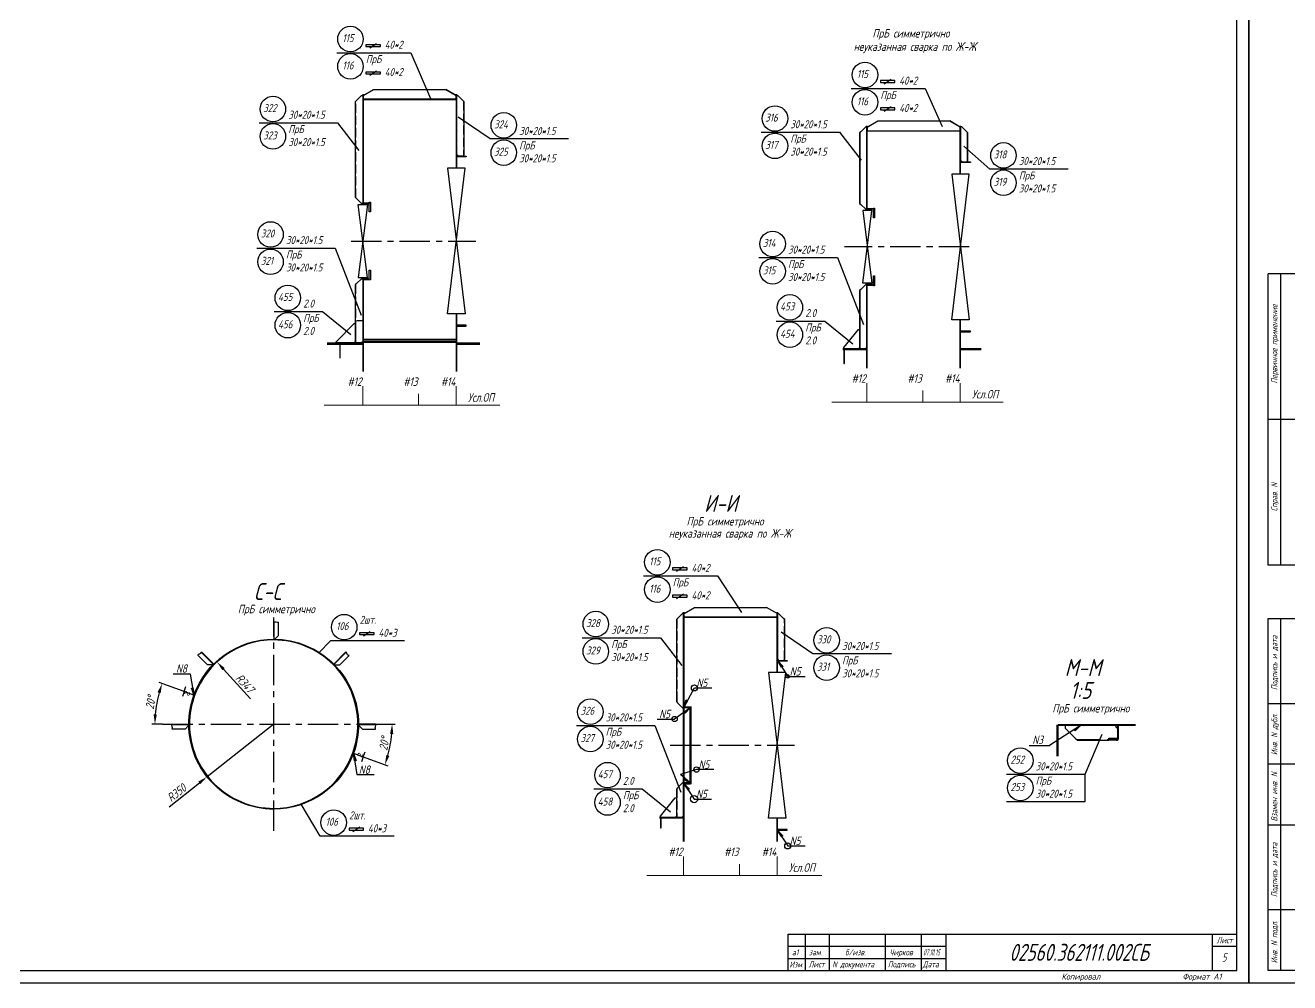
# Model space of a CAD drawing. Header units: millimetres. Extents: x 76485 to 135355, y 12764 to 18704.
# Drawn here: x 113490 to 118704, y 12764 to 16709 of the extents above; entities that cross this region are included whole.
import ezdxf
from ezdxf.enums import TextEntityAlignment as Align

# ---------------------------------------------------------------- set-up
doc = ezdxf.new("R2010")
doc.units = ezdxf.units.MM
doc.header["$PDSIZE"] = -1
for name, pattern in [('CENTER', [2, 1.25, -0.25, 0.25, -0.25]), ('Dashed', [10, 7.5, -2.5]), ('Dashed_dotted', [34, 24, -5, 0, -5]), ('Short_dashed', [5, 3.75, -1.25])]:
    doc.linetypes.add(name, pattern=pattern)
doc.layers.add('-1', color=7, linetype='Continuous')
doc.layers.add('Frame', color=6, linetype='Continuous')
doc.layers.add('20-DIMENTION', color=81, linetype='Continuous', lineweight=30)
doc.styles.add('PB_TEXT', font='romans.shx', dxfattribs={"width": 0.7, "oblique": 15})
doc.styles.get("Standard").update_dxf_attribs({"font": 'ГОСТ тип А наклонный.ttf'})
doc.styles.add('Standard3.5', font='simplex.shx', dxfattribs={"width": 0.7, "height": 3.5})
doc.styles.add('ГОСТ', font='ГОСТ тип А.ttf', dxfattribs={"oblique": 15})
doc.dimstyles.new('dim10', dxfattribs={"dimscale": 0.4, "dimtxt": 87.5, "dimasz": 100, "dimexe": 30, "dimexo": 0, "dimgap": 20, "dimtad": 1, "dimdec": 0, "dimdsep": 46, "dimtxsty": 'Standard', "dimcen": 5, "dimadec": 0, "dimazin": 0, "dimtfac": 1, "dimtdec": 0, "dimtmove": 0, "dimatfit": 3, "dimfxl": 1, "dimtolj": 1, "dimtzin": 0, "dimarcsym": 0})
doc.dimstyles.get("Standard").update_dxf_attribs({"dimtxt": 0.18, "dimasz": 0.18, "dimexe": 0.18, "dimexo": 0.0625, "dimgap": 0.09, "dimtad": 0, "dimtih": 1, "dimtoh": 1, "dimdec": 4, "dimzin": 0, "dimdsep": 46, "dimtxsty": 'Standard', "dimcen": 0.09, "dimadec": 0, "dimazin": 0, "dimtfac": 1, "dimtdec": 4, "dimtofl": 0, "dimtmove": 0, "dimatfit": 3, "dimfxl": 1, "dimtolj": 1, "dimtzin": 0, "dimarcsym": 0})

# ---------------------------------------------------------------- blocks, each defined once
blk = doc.blocks.new('stamp-small-01')
at = {"layer": 'Frame'}
for p, q in [((-185, 15), (0, 15)), ((-185, 0), (-185, 15)), ((-178, 15), (-178, 0)), ((-168, 15), (-168, 0)), ((-145, 15), (-145, 0)), ((-130, 0), (-130, 15)), ((-120, 15), (-120, 0)), ((-10, 0), (-10, 15)), ((-185, 5), (-120, 5))]:
    blk.add_line(p, q, dxfattribs=at)
at = {"layer": 'Frame', "color": 7}
for p, q in [((-185, 10), (-120, 10)), ((-10, 10), (0, 10))]:
    blk.add_line(p, q, dxfattribs=at)
at = {"layer": 'Frame', "color": 7, "style": 'PB_TEXT', "oblique": 15, "width": 0.7}
blk.add_text('Лист', height=2.5, dxfattribs=at).set_placement((-4.99, 11.25), align=Align.CENTER)
for s, p in [('Изм.', (-184.42, 1.25)), ('Лист', (-176.51, 1.32)), ('N документа', (-166.77, 1.32)), ('Подпись', (-143.84, 1.32)), ('Дата', (-129.46, 1.32))]:
    blk.add_text(s, height=2.5, dxfattribs=at).set_placement(p)
blk = doc.blocks.new('stamp-side-01')
at = {"layer": 'Frame'}
for p, q in [((-12, 0), (-12, 145)), ((-12, 145), (0, 145)), ((-12, 110), (0, 110)), ((0, 85), (-12, 85)), ((-12, 60), (0, 60)), ((0, 25), (-12, 25)), ((0, 0), (-12, 0))]:
    blk.add_line(p, q, dxfattribs=at)
at = {"layer": 'Frame', "color": 7}
blk.add_line((-7, 145), (-7, 0), dxfattribs=at)
at = {"layer": 'Frame', "color": 7, "style": 'PB_TEXT', "oblique": 15, "width": 0.7}
for s, p in [('Подпись и дата', (-8.25, 115.55)), ('Инв. N дубл.', (-8.25, 88.76)), ('Взамен инв. N', (-8.25, 61.42)), ('Подпись и дата', (-8.25, 30.25)), ('Инв. N подл.', (-8.25, 2.97))]:
    blk.add_text(s, height=2.5, rotation=90, dxfattribs=at).set_placement(p)
blk = doc.blocks.new('stamp-side-02')
at = {"layer": 'Frame'}
for p, q in [((0, 287), (-12, 287)), ((-12, 167), (-12, 287)), ((0, 227), (-12, 227)), ((0, 167), (-12, 167))]:
    blk.add_line(p, q, dxfattribs=at)
at = {"layer": 'Frame', "color": 7}
blk.add_line((-7, 287), (-7, 167), dxfattribs=at)
at = {"layer": 'Frame'}
blk.add_blockref('stamp-side-01', (0, 0), dxfattribs=at)
at = {"layer": 'Frame', "color": 7, "style": 'PB_TEXT', "oblique": 15, "width": 0.7}
for s, p in [('Первичное применение', (-8.25, 241.89)), ('Справ. N', (-8.25, 189.23))]:
    blk.add_text(s, height=2.5, rotation=90, dxfattribs=at).set_placement(p)
blk = doc.blocks.new('A$C65DE2539')
at = {"color": 7}
for points in [[(0, 0), (8410, 0), (8410, 5940), (0, 5940)], [(200, 50), (8360, 50), (8360, 5890), (200, 5890)]]:
    blk.add_lwpolyline(points, close=True, dxfattribs=at)
at = {"color": 7, "xscale": 10, "yscale": 10, "zscale": 10}
for name, p in [('stamp-side-02', (200, 50)), ('stamp-small-01', (8360, 50))]:
    blk.add_blockref(name, p, dxfattribs=at)
at = {"color": 7, "style": 'ГОСТ', "oblique": 15}
for s, p in [('Копировал', (7717.6, 12.5)), ('Формат А1', (8216.9, 12.5))]:
    blk.add_text(s, height=25, dxfattribs=at).set_placement(p, align=Align.CENTER)
blk = doc.blocks.new('s1')
at = {"layer": '20-DIMENTION', "color": 2}
for p, q in [((-1, 389), (-200, 388)), ((0, 0), (-2, 389)), ((-1, 389), (197, 390))]:
    blk.add_line(p, q, dxfattribs=at)
for points in [[(-200, 388, 0, 40, 0), (-65, 388, 40, 40, 0)], [(0, 0, 0, 40, 0), (0, 135, 40, 40, 0)], [(197, 390, 0, 40, 0), (62, 389, 40, 40, 0)]]:
    blk.add_lwpolyline(points, format="xyseb", dxfattribs=at)
at = {"layer": '20-DIMENTION', "color": 2, "style": 'Standard3.5', "width": 0.8}
blk.add_text('s', height=300, rotation=359.6928, dxfattribs=at).set_placement((-62, 157))
blk = doc.blocks.new('*D50')
at = {"color": 0, "lineweight": -2, "transparency": 16777216}
for p, q in [((114145.5, 13963.9), (114043, 14001.1)), ((114055.7, 13829.5), (114012.8, 13829.5))]:
    blk.add_line(p, q, dxfattribs=at)
blk.add_arc((114514.7, 13829.5), 489.9, 164.6826, 175.3204, dxfattribs=at)
at = {"color": 0, "transparency": 16777216}
for points in [[(114035.8, 13960.9), (114048.5, 13956.9), (114054.3, 13997)], [(114033.1, 13869.2), (114019.7, 13869.7), (114024.8, 13829.5)]]:
    blk.add_solid(points, dxfattribs=at)
at = {"layer": 'Defpoints', "color": 0, "transparency": 16777216}
for p in [(114038, 13942.5), (114145.5, 13963.9), (114185.8, 13949.2), (114055.7, 13829.5), (114973.6, 13829.5)]:
    blk.add_point(p, dxfattribs=at)
at = {"color": 0, "transparency": 16777216, "insert": (114007.1, 13919), "char_height": 35, "attachment_point": 5, "rotation": 80.0015}
blk.add_mtext('\\A1;20°', dxfattribs=at)
blk = doc.blocks.new('*D51')
at = {"color": 0, "lineweight": -2, "transparency": 16777216}
for p, q in [((114973.6, 13829.5), (115014.8, 13829.5)), ((114883.8, 13695.2), (114984.6, 13658.5))]:
    blk.add_line(p, q, dxfattribs=at)
blk.add_arc((114515, 13829.5), 487.8, 344.6896, 355.3003, dxfattribs=at)
at = {"color": 0, "transparency": 16777216}
for points in [[(114994.4, 13789.8), (115007.8, 13789.3), (115002.8, 13829.5)], [(114991.8, 13698.7), (114979.1, 13702.7), (114973.3, 13662.6)]]:
    blk.add_solid(points, dxfattribs=at)
at = {"layer": 'Defpoints', "color": 0, "transparency": 16777216}
for p in [(114055.7, 13829.5), (114973.6, 13829.5), (114989.6, 13717), (114843.6, 13709.8), (114883.8, 13695.2)]:
    blk.add_point(p, dxfattribs=at)
at = {"color": 0, "transparency": 16777216, "insert": (114970.2, 13749.2), "char_height": 35, "attachment_point": 5, "rotation": 79.995}
blk.add_mtext('\\A1;20°', dxfattribs=at)
blk = doc.blocks.new('_weld')
at = {"color": 0, "linetype": 'ByBlock'}
for p, q in [((-1.5, 0), (-1.5, 0)), ((-1.5, -0.05), (-1.45, 0)), ((-1.5, -0.09), (-1.41, 0)), ((-1.5, -0.14), (-1.36, 0)), ((-1.5, -0.18), (-1.32, 0)), ((-1.5, -0.22), (-1.28, 0)), ((-1.5, -0.27), (-1.23, 0)), ((-1.43, -0.29), (-1.14, 0)), ((-1.37, -0.27), (-1.1, 0)), ((-1.31, -0.26), (-1.05, 0)), ((-1.26, -0.25), (-1.01, 0)), ((-1.2, -0.24), (-0.96, 0)), ((-1.14, -0.23), (-0.92, 0)), ((-1.09, -0.22), (-0.87, 0)), ((-1.03, -0.21), (-0.83, 0)), ((-0.92, -0.18), (-0.74, 0)), ((-0.86, -0.17), (-0.69, 0)), ((-0.81, -0.16), (-0.65, 0)), ((-0.67, -0.13), (-0.81, 0)), ((-0.63, -0.13), (-0.76, 0)), ((-0.75, -0.15), (-0.6, 0)), ((-0.7, -0.14), (-0.56, 0)), ((-0.64, -0.13), (-0.51, 0)), ((-0.58, -0.12), (-0.47, 0)), ((-0.53, -0.11), (-0.42, 0)), ((-0.41, -0.08), (-0.49, 0)), ((-0.37, -0.07), (-0.45, 0)), ((-0.33, -0.07), (-0.4, 0)), ((-0.36, -0.07), (-0.29, 0)), ((-0.3, -0.06), (-0.24, 0)), ((-0.25, -0.05), (-0.2, 0)), ((-0.19, -0.04), (-0.15, 0)), ((-0.15, -0.03), (-0.18, 0)), ((-0.13, -0.03), (-0.11, 0)), ((-0.11, -0.02), (-0.13, 0)), ((-0.07, -0.01), (-0.09, 0)), ((-0.08, -0.02), (-0.06, 0)), ((-0.04, -0.01), (-0.04, 0)), ((-0.02, 0), (-0.02, 0)), ((-1.27, -0.25), (-1.5, -0.02)), ((-1.31, -0.26), (-1.5, -0.07)), ((-1.34, -0.27), (-1.5, -0.11)), ((-1.38, -0.28), (-1.5, -0.16)), ((-1.42, -0.28), (-1.5, -0.2)), ((-1.46, -0.29), (-1.5, -0.25)), ((-1.49, -0.3), (-1.5, -0.29)), ((-1.48, -0.3), (-1.19, 0)), ((-1.23, -0.25), (-1.48, 0)), ((-1.2, -0.24), (-1.43, 0)), ((-1.16, -0.23), (-1.39, 0)), ((-1.12, -0.22), (-1.34, 0)), ((-1.08, -0.22), (-1.3, 0)), ((-1.05, -0.21), (-1.25, 0)), ((-1.01, -0.2), (-1.21, 0)), ((-0.97, -0.19), (-1.16, 0)), ((-0.93, -0.19), (-1.12, 0)), ((-0.9, -0.18), (-1.07, 0)), ((-0.86, -0.17), (-1.03, 0)), ((-0.82, -0.16), (-0.99, 0)), ((-0.98, -0.2), (-0.78, 0)), ((-0.78, -0.16), (-0.94, 0)), ((-0.75, -0.15), (-0.9, 0)), ((-0.71, -0.14), (-0.85, 0)), ((-0.6, -0.12), (-0.72, 0)), ((-0.56, -0.11), (-0.67, 0)), ((-0.52, -0.1), (-0.63, 0)), ((-0.48, -0.1), (-0.58, 0)), ((-0.45, -0.09), (-0.54, 0)), ((-0.47, -0.09), (-0.38, 0)), ((-0.42, -0.08), (-0.33, 0)), ((-0.3, -0.06), (-0.36, 0)), ((-0.26, -0.05), (-0.31, 0)), ((-0.22, -0.04), (-0.27, 0)), ((-0.18, -0.04), (-0.22, 0))]:
    blk.add_line(p, q, dxfattribs=at)
at = {"color": 0, "linetype": 'ByBlock', "flags": 128}
blk.add_lwpolyline([(-1.5, 0), (0, 0), (-1.5, -0.3)], close=True, dxfattribs=at)
blk = doc.blocks.new('*D177')
at = {"color": 0, "lineweight": -2, "transparency": 16777216}
blk.add_line((114419.4, 13933.9), (114307.8, 14056.3), dxfattribs=at)
at = {"color": 0, "transparency": 16777216}
blk.add_solid([(114312.7, 14060.8), (114302.9, 14051.9), (114280.8, 14085.9)], dxfattribs=at)
at = {"layer": 'Defpoints', "color": 0, "transparency": 16777216}
for p in [(114280.8, 14085.9), (114514.7, 13829.5)]:
    blk.add_point(p, dxfattribs=at)
at = {"color": 0, "transparency": 16777216, "insert": (114396.1, 13997.7), "char_height": 35, "attachment_point": 5, "rotation": 312.3639}
blk.add_mtext('\\A1;R347', dxfattribs=at)
blk = doc.blocks.new('*D178')
at = {"color": 0, "lineweight": -2, "transparency": 16777216}
for p, q in [((114514.7, 13829.5), (114239.8, 13612.8)), ((114083.2, 13489.4), (114208.4, 13588.1))]:
    blk.add_line(p, q, dxfattribs=at)
blk.add_arc((114514.7, 13829.5), 350, 160.003, 220.2115, dxfattribs=at)
at = {"color": 0, "transparency": 16777216}
blk.add_solid([(114204.2, 13593.3), (114212.5, 13582.8), (114239.8, 13612.8)], dxfattribs=at)
at = {"layer": 'Defpoints', "color": 0, "transparency": 16777216}
for p in [(114514.7, 13829.5), (114239.8, 13612.8)]:
    blk.add_point(p, dxfattribs=at)
at = {"color": 0, "transparency": 16777216, "insert": (114114.3, 13546.4), "char_height": 35, "attachment_point": 5, "rotation": 38.2471}
blk.add_mtext('\\A1;R350', dxfattribs=at)

msp = doc.modelspace()

# ---------------------------------------------------------------- linework, layer by layer
at = {"layer": '-1', "color": 1, "lineweight": 0}
for p, q in [((116960.6, 15156.9), (116960.6, 15235)), ((117345.6, 15156.9), (117345.6, 15235)), ((114882.2, 15143.6), (114882.2, 15221.7)), ((115112.2, 15143.6), (115112.2, 15190.4)), ((115267.2, 15143.6), (115267.2, 15221.7)), ((117190.6, 15156.9), (117190.6, 15203.8)), ((114722.9, 15143.6), (115447, 15143.6)), ((116815.8, 15156.9), (117521.7, 15156.9)), ((116205, 13206.5), (116205, 13284.6)), ((116435, 13206.5), (116435, 13253.4)), ((116590, 13206.5), (116590, 13284.6)), ((116052.8, 13206.5), (116774.9, 13206.5))]:
    msp.add_line(p, q, dxfattribs=at)
at = {"color": 1, "ltscale": 25}
for p, q in [((114910.5, 16615.8), (114938.6, 16634.6)), ((114954.6, 16629), (114894.5, 16629)), ((114894.5, 16629), (114894.5, 16621.5)), ((114894.5, 16621.5), (114954.6, 16621.5)), ((114954.6, 16621.5), (114954.6, 16629)), ((114954.6, 16516.3), (114894.5, 16516.3)), ((114894.5, 16516.3), (114894.5, 16508.8)), ((114894.5, 16508.8), (114954.6, 16508.8)), ((114910.5, 16503.1), (114938.6, 16521.9)), ((114954.6, 16508.8), (114954.6, 16516.3)), ((117076, 16481.2), (117015.9, 16481.2)), ((117015.9, 16481.2), (117015.9, 16473.6)), ((117031.9, 16468), (117060.1, 16486.8)), ((117076, 16473.6), (117076, 16481.2)), ((114926.6, 16444.2), (115224.2, 16444.2)), ((117015.9, 16473.6), (117076, 16473.6)), ((117031.9, 16355.3), (117060.1, 16374.1)), ((117076, 16368.4), (117015.9, 16368.4)), ((117015.9, 16368.4), (117015.9, 16360.9)), ((117015.9, 16360.9), (117076, 16360.9)), ((117076, 16360.9), (117076, 16368.4)), ((116932, 16266.9), (116932, 15973.9)), ((117302.8, 16314.6), (117004.9, 16314.6)), ((117375.6, 16149.3), (117375.6, 16266.9)), ((114882.2, 15665.1), (114882.2, 15400.1)), ((116932, 15617.7), (116932, 15379.2)), ((114882.2, 15400.1), (114856.7, 15400.1)), ((116219.7, 14473.2), (116159.6, 14473.2)), ((116159.6, 14473.2), (116159.6, 14465.7)), ((116159.6, 14465.7), (116219.7, 14465.7)), ((116175.5, 14460.1), (116203.7, 14478.9)), ((116219.7, 14465.7), (116219.7, 14473.2)), ((116219.7, 14360.5), (116159.6, 14360.5)), ((116159.6, 14360.5), (116159.6, 14353)), ((116159.6, 14353), (116219.7, 14353)), ((116175.5, 14347.4), (116203.7, 14366.2)), ((116219.7, 14353), (116219.7, 14360.5)), ((116249.8, 14310.4), (116546.7, 14310.4)), ((116590, 14270.4), (116206.5, 14270.4)), ((114928.8, 14206), (114868.7, 14206)), ((114868.7, 14206), (114868.7, 14198.5)), ((114868.7, 14198.5), (114928.8, 14198.5)), ((114884.7, 14192.9), (114912.8, 14211.7)), ((114928.8, 14198.5), (114928.8, 14206)), ((114885.6, 13400.4), (114825.5, 13400.4)), ((114825.5, 13400.4), (114825.5, 13392.9)), ((114841.5, 13387.3), (114869.6, 13406.1)), ((114885.6, 13392.9), (114885.6, 13400.4)), ((114825.5, 13392.9), (114885.6, 13392.9))]:
    msp.add_line(p, q, dxfattribs=at)
at = {"color": 3, "ltscale": 25}
for p, q in [((114882.2, 16424.7), (114882.2, 15970.1)), ((114883.7, 16424.7), (114883.7, 15970.1)), ((115267.2, 16424.7), (115267.2, 16120.1)), ((115268.7, 16424.7), (115268.7, 16120.1)), ((114882.2, 16419.7), (114882.2, 15975.1)), ((115267.2, 16404.2), (114883.7, 16404.2)), ((115268.7, 16170.1), (115268.7, 16419.7)), ((116960.6, 15946.2), (116960.6, 16295.4)), ((116960.6, 15951.2), (116960.6, 16290.4)), ((116962.1, 15946.2), (116962.1, 16295.4)), ((116962.1, 16274.6), (117345.6, 16274.6)), ((117345.6, 16096.2), (117345.6, 16295.4)), ((117347.1, 16096.2), (117347.1, 16295.4)), ((117347.1, 16290.4), (117347.1, 16146.2)), ((115294.2, 16170.1), (115268.7, 16170.1)), ((117347.1, 16146.2), (117372.6, 16146.2)), ((114882.2, 15670.1), (114882.2, 15282.5)), ((114883.7, 15670.1), (114883.7, 15282.5)), ((116960.6, 15295.8), (116960.6, 15646.2)), ((116960.6, 15376.2), (116960.6, 15641.2)), ((116962.1, 15295.8), (116962.1, 15646.2)), ((115267.2, 15520.1), (115267.2, 15282.5)), ((115268.7, 15520.1), (115268.7, 15282.5)), ((117345.6, 15295.8), (117345.6, 15496.2)), ((117347.1, 15295.8), (117347.1, 15496.2)), ((114734.7, 15395.8), (114882.2, 15395.8)), ((115268.7, 15400.1), (115365.2, 15400.1)), ((115268.7, 15395.8), (115365.2, 15395.8)), ((116960.6, 15376.2), (116860.6, 15376.2)), ((116960.6, 15371.9), (116860.6, 15371.9)), ((116935.1, 15376.2), (116960.6, 15376.2)), ((117431.7, 15376.2), (117347.1, 15376.2)), ((117431.7, 15371.9), (117347.1, 15371.9)), ((116205, 13345.5), (116205, 14290.8)), ((116205, 13897.4), (116205, 14285.8)), ((116206.5, 13345.5), (116206.5, 14290.8)), ((116590, 14042.4), (116590, 14290.8)), ((116591.5, 14042.4), (116591.5, 14290.8)), ((116591.5, 14285.8), (116591.5, 14092.4)), ((116591.5, 14092.4), (116617, 14092.4)), ((116231.5, 13582.4), (116231.5, 13902.4)), ((116236.5, 13582.4), (116236.5, 13902.4)), ((117745.5, 13697.2), (117745.5, 13826.5)), ((118068.3, 13826.5), (117748.5, 13826.5)), ((117748.5, 13697.2), (117748.5, 13826.5)), ((118068.3, 13823.5), (117748.5, 13823.5)), ((117995.5, 13823.5), (117778.5, 13823.5)), ((117995.5, 13772.3), (117995.5, 13823.5)), ((117995.5, 13772.5), (117995.5, 13823.5)), ((117998.5, 13772.3), (117998.5, 13823.5)), ((117958.5, 13772.5), (117995.5, 13772.5)), ((116205, 13445.4), (116205, 13587.4)), ((116205, 13445.4), (116105, 13445.4)), ((116205, 13442.4), (116105, 13442.4)), ((116179.5, 13445.4), (116205, 13445.4)), ((116590, 13345.5), (116590, 13442.4)), ((116591.5, 13345.5), (116591.5, 13442.4))]:
    msp.add_line(p, q, dxfattribs=at)
at = {"color": 1, "linetype": 'Short_dashed', "ltscale": 10}
for p, q in [((114853.6, 15998.6), (114853.6, 16396.1)), ((115297.2, 16396.1), (115297.2, 16173.1)), ((114853.6, 15403.1), (114853.6, 15641.5)), ((116176.5, 14262.3), (116176.5, 13921)), ((116620.1, 14095.5), (116620.1, 14262.3)), ((116176.5, 13563.9), (116176.5, 13448.5))]:
    msp.add_line(p, q, dxfattribs=at)
at = {"color": 1, "linetype": 'CENTER', "ltscale": 100}
for p, q in [((114833.9, 15820.1), (115347.4, 15820.1)), ((117381.8, 15796.2), (116868.2, 15796.2)), ((114514.7, 13390.5), (114514.7, 14268.5)), ((114055.7, 13829.5), (114973.6, 13829.5)), ((116149.1, 13742.4), (116662.6, 13742.4))]:
    msp.add_line(p, q, dxfattribs=at)
at = {"color": 3, "linetype": 'Dashed_dotted', "ltscale": 25}
msp.add_line((114882.2, 15491.3), (114856.7, 15491.3), dxfattribs=at)
at = {"color": 1, "linetype": 'Dashed', "ltscale": 10}
for p, q in [((114516.2, 14179.5), (114516.2, 14250.2)), ((114266.1, 14075.9), (114216.1, 14125.9)), ((114813.2, 14125.9), (114763.2, 14075.9)), ((114093.9, 13828), (114164.7, 13828)), ((114864.7, 13828), (114935.4, 13828))]:
    msp.add_line(p, q, dxfattribs=at)
at = {"color": 1, "linetype": 'Short_dashed', "ltscale": 25}
msp.add_line((117825.6, 13766.3), (117958.5, 13766.3), dxfattribs=at)
at = {"color": 1, "ltscale": 25}
for points in [[(114774.7, 16596.1), (115079.6, 16596), (115161.4, 16407.8)], [(114883.7, 16404.4), (114883.7, 16419.4), (114927, 16444.4)], [(114883.7, 16404.2), (114883.7, 16419.4), (114926.6, 16444.2)], [(115267.2, 16404.4), (115267.2, 16419.4), (115223.9, 16444.4)], [(115224.2, 16444.2), (115267.2, 16419.4), (115267.2, 16404.2)], [(116896.1, 16448.3), (117201.1, 16448.2), (117270.8, 16292.1)], [(114856.7, 15995.6), (114852.1, 16000.1), (114852.1, 16394.6), (114856.7, 16399.2)], [(114856.7, 16399.2), (114877.2, 16419.7), (114882.2, 16419.7)], [(115268.7, 16419.7), (115273.6, 16419.7), (115294.2, 16399.2)], [(115294.2, 16399.2), (115298.7, 16394.6), (115298.7, 16174.6), (115294.2, 16170.1)], [(115730.1, 16240.8), (115406.9, 16240.8), (115275.6, 16330.8)], [(114455, 16307.7), (114778.2, 16307.7), (114866.1, 16192.8)], [(116525, 16268.5), (116848.2, 16268.5), (116936.2, 16153.7)], [(116935.1, 16269.9), (116930.5, 16265.4), (116930.5, 15975.4), (116935.1, 15970.8)], [(116960.6, 16290.4), (116955.6, 16290.4), (116935.1, 16269.9)], [(116962.1, 16274.9), (116962.1, 16289.9), (117005.4, 16314.9)], [(117004.9, 16314.6), (116962.1, 16289.9), (116962.1, 16274.6)], [(117345.6, 16274.9), (117345.6, 16289.9), (117302.3, 16314.9)], [(117345.6, 16274.6), (117345.6, 16289.9), (117302.8, 16314.6)], [(117372.6, 16269.9), (117352.1, 16290.4), (117347.1, 16290.4)], [(117372.6, 16146.2), (117377.1, 16150.8), (117377.1, 16265.4), (117372.6, 16269.9)], [(117790.4, 16116.7), (117467.2, 16116.7), (117360.6, 16211.6)], [(114882.2, 15975.1), (114877.2, 15975.1), (114856.7, 15995.6)], [(116935.1, 15970.8), (116955.6, 15951.2), (116960.6, 15951.2)], [(114445.4, 15791), (114768.6, 15791), (114875.9, 15515.3)], [(116515.4, 15751.8), (116838.6, 15751.8), (116945.9, 15476.1)], [(114856.7, 15400.1), (114852.1, 15404.6), (114852.1, 15640), (114856.7, 15644.6)], [(114856.7, 15644.6), (114877.2, 15665.1), (114882.2, 15665.1)], [(116960.6, 15641.2), (116955.5, 15641.2), (116935.1, 15620.7)], [(116935.1, 15620.7), (116930.5, 15616.2), (116930.5, 15380.7), (116935.1, 15376.2)], [(114516.6, 15529.6), (114716.4, 15529.6), (114832.6, 15435.4)], [(116586.6, 15490.5), (116786.4, 15490.5), (116902.6, 15396.3)], [(114787.2, 15395.8), (114787.2, 15339.3), (114789.2, 15339.3), (114789.2, 15395.8)], [(116865.6, 15371.9), (116865.6, 15315.3), (116867.6, 15315.3), (116867.6, 15371.9)], [(116039.8, 14440.4), (116344.7, 14440.3), (116443.1, 14289.9)], [(116206.5, 14270.4), (116206.5, 14285.4), (116249.8, 14310.4)], [(116590, 14270.4), (116590, 14285.4), (116546.7, 14310.4)], [(116179.5, 14265.3), (116175, 14260.8), (116175, 13922.5), (116179.5, 13917.9)], [(116617, 14092.4), (116621.6, 14097), (116621.6, 14260.8), (116617, 14265.3)], [(115786.3, 14185.6), (116109.5, 14185.6), (116197.4, 14070.8)], [(117061.4, 14118.7), (116738.2, 14118.7), (116606.9, 14208.7)], [(115053.9, 14173), (114748.9, 14173.1), (114701, 14123.1)], [(115763.5, 13824.6), (116086.8, 13824.6), (116194, 13548.8)], [(117536.6, 13623.1), (117859.8, 13623.1), (117930.8, 13787.8)], [(117819.5, 13772.5), (117828.6, 13763.3), (117958.5, 13763.3), (117958.5, 13772.5)], [(117536.6, 13510.4), (117859.8, 13510.4), (117859.8, 13623.1)], [(115834.7, 13563.2), (116034.5, 13563.2), (116150.8, 13469)], [(116179.5, 13566.9), (116175, 13562.4), (116175, 13450), (116179.5, 13445.4)], [(115010.7, 13367.5), (114705.7, 13367.6), (114627.6, 13500.2)], [(116110, 13442.4), (116110, 13402.4), (116112, 13402.4), (116112, 13442.4)]]:
    msp.add_lwpolyline(points, dxfattribs=at)
at = {"color": 4, "ltscale": 25}
for points in [[(115267.2, 16402.6), (114883.2, 16402.6), (114883.2, 16404.1), (115267.2, 16404.1)], [(117345.6, 16273.1), (116961.6, 16273.1), (116961.6, 16274.6), (117345.6, 16274.6)], [(116590, 14268.6), (116206, 14268.6), (116206, 14270.2), (116590, 14270.2)]]:
    msp.add_lwpolyline(points, dxfattribs=at)
at = {"color": 6, "ltscale": 25}
for points in [[(115268.7, 16170.1), (115308.7, 16170.1), (115308.7, 16167.1), (115268.7, 16167.1)], [(117347.1, 16146.2), (117387.1, 16146.2), (117387.1, 16143.2), (117347.1, 16143.2)], [(114883.7, 15978.1), (114908.7, 15978.1), (114908.7, 15975.1), (114883.7, 15975.1)], [(116962.1, 15954.2), (116987.1, 15954.2), (116987.1, 15951.2), (116962.1, 15951.2)], [(114883.7, 15662.1), (114908.7, 15662.1), (114908.7, 15665.1), (114883.7, 15665.1)], [(116962.1, 15638.2), (116987.1, 15638.2), (116987.1, 15641.2), (116962.1, 15641.2)], [(115268.7, 15470.1), (115308.7, 15470.1), (115308.7, 15473.1), (115268.7, 15473.1)], [(117347.1, 15446.2), (117387.1, 15446.2), (117387.1, 15449.2), (117347.1, 15449.2)], [(116591.5, 14092.4), (116631.5, 14092.4), (116631.5, 14089.4), (116591.5, 14089.4)], [(116206.5, 13900.4), (116231.5, 13900.4), (116231.5, 13897.4), (116206.5, 13897.4)], [(116206.5, 13584.4), (116231.5, 13584.4), (116231.5, 13587.4), (116206.5, 13587.4)], [(116591.5, 13392.4), (116631.5, 13392.4), (116631.5, 13395.4), (116591.5, 13395.4)]]:
    msp.add_lwpolyline(points, dxfattribs=at)
for points in [[(115304.1, 16120.1), (115231.8, 16120.1), (115304.1, 15520.1), (115231.8, 15520.1)], [(117382.5, 16096.2), (117310.2, 16096.2), (117382.5, 15496.2), (117310.2, 15496.2)], [(114863.5, 15670.1), (114900.8, 15670.1), (114863.5, 15970.1), (114900.8, 15970.1)], [(116980.7, 15946.2), (116943.4, 15946.2), (116980.7, 15646.2), (116943.4, 15646.2)], [(116626.9, 14042.4), (116554.6, 14042.4), (116626.9, 13442.4), (116554.6, 13442.4)]]:
    msp.add_lwpolyline(points, close=True)
at = {"color": 3, "ltscale": 25}
for points in [[(114908.7, 15980.1), (114913.7, 15980.1), (114913.7, 15940.1), (114908.7, 15940.1)], [(116987.1, 15956.2), (116992.1, 15956.2), (116992.1, 15916.2), (116987.1, 15916.2)], [(114908.7, 15700.1), (114913.7, 15700.1), (114913.7, 15660.1), (114908.7, 15660.1)], [(116987.1, 15676.2), (116992.1, 15676.2), (116992.1, 15636.2), (116987.1, 15636.2)]]:
    msp.add_lwpolyline(points, close=True, dxfattribs=at)
at = {"color": 2, "ltscale": 25}
for points in [[(114847.1, 15400.1), (114772.1, 15400.1), (114772.1, 15405.1), (114847.1, 15480.1), (114852.1, 15480.1), (114852.1, 15405.1), (114847.1, 15400.1)], [(116925.6, 15376.2), (116865.6, 15376.2), (116865.6, 15381.2), (116925.5, 15456.1), (116930.5, 15456.2), (116930.6, 15381.2), (116925.6, 15376.2)], [(116170, 13445.4), (116110, 13445.4), (116110, 13450.4), (116170, 13525.4), (116175, 13525.4), (116175, 13450.4), (116170, 13445.4)]]:
    msp.add_lwpolyline(points, dxfattribs=at)
at = {"color": 3, "ltscale": 25}
for points in [[(114734.7, 15400.1), (114882.2, 15400.1)], [(115267.2, 15414.6), (114883.2, 15414.6), (114883.2, 15409.1), (115267.2, 15409.1)], [(115267.2, 15401.6), (114883.2, 15401.6), (114883.2, 15407.1), (115267.2, 15407.1)], [(116205, 14285.8), (116200, 14285.8), (116179.5, 14265.3)], [(116617, 14265.3), (116596.5, 14285.8), (116591.5, 14285.8)], [(116179.5, 13917.9), (116200, 13897.4), (116205, 13897.4)], [(117778.5, 13823.5), (117778.5, 13813.5), (117819.5, 13772.5)], [(117989.5, 13763.3), (117958.6, 13763.3), (117958.6, 13766.3), (117989.5, 13766.3)], [(116205, 13587.4), (116200, 13587.4), (116179.5, 13566.9)]]:
    msp.add_lwpolyline(points, dxfattribs=at)
at = {"color": 1}
for points in [[(114514.6, 14250.2), (114514.7, 14179.5), (114519.2, 14179.5), (114534.7, 14195), (114534.6, 14249.8)], [(114217.2, 14127), (114267.2, 14077), (114264, 14073.8), (114242.1, 14073.8), (114203.3, 14112.5)], [(114812.2, 14127), (114762.1, 14077), (114765.3, 14073.8), (114787.2, 14073.8), (114826, 14112.5)], [(114093.9, 13829.5), (114164.7, 13829.5), (114164.7, 13825), (114149.2, 13809.5), (114094.4, 13809.5)], [(114935.4, 13829.5), (114864.7, 13829.5), (114864.7, 13825), (114880.2, 13809.5), (114934.9, 13809.5)]]:
    msp.add_lwpolyline(points, dxfattribs=at)
at = {"color": 3, "ltscale": 25}
for points in [[(114843.6, 13709.8), (114840.7, 13710.9, 0.087459), (114861.7, 13829.5, 0.414214), (114514.7, 14176.5, 0.315313), (114188.6, 13948.2), (114185.8, 13949.2, -0.315313), (114514.7, 14179.5, -0.414214), (114864.7, 13829.5, -0.087459), (114843.6, 13709.8)], [(114185.8, 13949.2), (114188.6, 13948.2, 0.087475), (114167.7, 13829.5, 0.414214), (114514.7, 13482.5, 0.315332), (114840.7, 13710.9), (114843.6, 13709.8, -0.315332), (114514.7, 13479.5, -0.414214), (114164.7, 13829.5, -0.087475), (114185.8, 13949.2)]]:
    msp.add_lwpolyline(points, format="xyb", dxfattribs=at)
at = {"linetype": 'Continuous'}
for points in [[(114172.3, 14036.1), (114100.6, 14036.1)], [(116634.1, 14026.5), (116705.8, 14026.5)], [(116249.5, 13979), (116321.2, 13979)], [(116096.1, 13850.8), (116167.7, 13850.8)], [(117630, 13742), (117715.3, 13742)], [(114857.5, 13621.5), (114929.2, 13621.5)], [(116248, 13521), (116319.7, 13521)], [(116633.9, 13328), (116705.6, 13328)]]:
    msp.add_lwpolyline(points, dxfattribs=at)
msp.add_lwpolyline([(116329.5, 13642.7), (116257.9, 13642.7), (116191.8, 13622.5)])
at = {"color": 1, "ltscale": 25}
for centre in [(114831.1, 16652.5), (114831.1, 16539.8), (116952.5, 16504.6), (116952.5, 16391.9), (114511.4, 16364), (116581.4, 16324.9), (115463.3, 16297.1), (114511.4, 16251.3), (115463.3, 16184.4), (116581.4, 16212.2), (117523.6, 16173), (117523.6, 16060.3), (114501.7, 15847.4), (116571.8, 15808.2), (114501.7, 15734.6), (116571.8, 15695.5), (114572.9, 15586), (116643, 15546.8), (114572.9, 15473.3), (116643, 15434.1), (116096.2, 14496.7), (116096.2, 14384), (115842.7, 14242), (114805.3, 14229.5), (115842.7, 14129.3), (116794.6, 14175.1), (116794.6, 14062.3), (115819.9, 13880.9), (115819.9, 13768.2), (117592.9, 13679.4), (115891.1, 13619.6), (117592.9, 13566.7), (115891.1, 13506.8), (114762.1, 13423.9)]:
    msp.add_circle(centre, 52.6, dxfattribs=at)
for centre, radius in [((116634.1, 14026.5), 7.26), ((116249.5, 13979), 12.5), ((116167.7, 13850.8), 10.7), ((116257.9, 13642.7), 11.1), ((116248, 13521), 14.9), ((116633.9, 13328), 12.4)]:
    msp.add_circle(centre, radius)
for centre, start, end in [((115268.7, 16170.1), 0.005, 90.0125), ((117347.1, 16146.2), 359.995, 89.9962), ((114882.2, 15400.1), 90.0025, 179.9975), ((116960.6, 15376.2), 90.0038, 180.005)]:
    msp.add_arc(centre, 5, start, end, dxfattribs=at)
at = {"color": 3, "ltscale": 25}
for centre, radius, start, end in [((116591.5, 14092.4), 5, 359.995, 89.9962), ((117995.5, 13823.5), 10, 179.9994, 270.0006), ((117989.5, 13772.3), 9, 270.0018, 359.9982), ((117989.5, 13772.3), 6, 270.0046, 0.0027), ((116205, 13445.4), 5, 90.0038, 180.005)]:
    msp.add_arc(centre, radius, start, end, dxfattribs=at)
for points in [[(114514.6, 14250.2), (114520, 14251.4), (114529.8, 14250.4), (114534.6, 14250.4)], [(114203.3, 14112.5), (114205.1, 14118), (114213.2, 14121.8), (114217.2, 14127)], [(114826, 14112.5), (114818.5, 14115.8), (114816.4, 14121.6), (114812.2, 14127)], [(114093.9, 13829.5), (114093.2, 13824.9), (114096.4, 13815.2), (114094.4, 13809.5)], [(114934.9, 13809.5), (114933.5, 13814.9), (114935.8, 13823.6), (114935.8, 13829.5)]]:
    msp.add_spline(points, degree=3)

# ---------------------------------------------------------------- block references
for p in [(110125.3, 12764.4), (118535.3, 12764.4)]:
    msp.add_blockref('A$C65DE2539', p)
at = {"color": 5, "linetype": 'Continuous', "xscale": -0.110236220472143, "yscale": 0.110236220472143, "zscale": 0.110236220472143}
for p, rotation in [((114185.8, 13949.2), 70.21923752061907), ((114843.6, 13709.8), 250.2232220382948)]:
    msp.add_blockref('s1', p, dxfattribs=dict(at, rotation=rotation))

# ---------------------------------------------------------------- texts
at = {"layer": '-1', "color": 1, "lineweight": 0, "style": 'ГОСТ', "oblique": 15}
for s, p in [('#12', (114818.6, 15223.2)), ('#13', (115048.6, 15223.2)), ('#14', (115203.6, 15223.2)), ('#12', (116897, 15236.5)), ('#13', (117127, 15236.5)), ('#14', (117282, 15236.5)), ('#12', (116141.5, 13286.2)), ('#13', (116371.5, 13286.2)), ('#14', (116526.5, 13286.2))]:
    msp.add_text(s, height=35, rotation=0, dxfattribs=at).set_placement(p)
at = {"color": 7, "style": 'ГОСТ', "oblique": 15}
for s, p in [('ПрБ симметрично', (117141.9, 16658.6)), ('неуказанная сварка по Ж-Ж', (117158.5, 16603.7)), ('Усл.ОП', (115369.4, 15158.2)), ('Усл.ОП', (117447.8, 15171.5)), ('ПрБ симметрично', (116375.5, 14648.1)), ('неуказанная сварка по Ж-Ж', (116396.1, 14598)), ('ПрБ симметрично', (114525.4, 14286.5)), ('ПрБ симметрично', (117883.6, 13877.6)), ('Усл.ОП', (116692.3, 13221.1))]:
    msp.add_text(s, height=35, dxfattribs=at).set_placement(p, align=Align.CENTER)
at = {"color": 1, "ltscale": 25, "style": 'ГОСТ', "oblique": 15}
for s, p in [('115', (114797.7, 16639.9)), ('40*2', (114972.1, 16612.5)), ('116', (114797.7, 16527.2)), ('40*2', (114972.1, 16499.8)), ('115', (116919.1, 16492.1)), ('40*2', (117093.5, 16464.7)), ('322', (114471.2, 16351.5)), ('116', (116919.1, 16379.4)), ('40*2', (117093.5, 16352)), ('30*20*1.5', (114574.8, 16324.1)), ('316', (116541.2, 16312.3)), ('30*20*1.5', (116644.8, 16284.9)), ('323', (114471.2, 16238.8)), ('324', (115423.1, 16284.6)), ('30*20*1.5', (115526.7, 16257.2)), ('30*20*1.5', (114574.8, 16211.4)), ('317', (116541.2, 16199.6)), ('325', (115423.1, 16171.9)), ('30*20*1.5', (115526.7, 16144.5)), ('30*20*1.5', (116644.8, 16172.2)), ('318', (117483.4, 16160.5)), ('30*20*1.5', (117587, 16133.1)), ('319', (117483.4, 16047.8)), ('30*20*1.5', (117587, 16020.4)), ('320', (114461.6, 15834.8)), ('30*20*1.5', (114565.2, 15807.4)), ('314', (116531.6, 15795.7)), ('30*20*1.5', (116635.2, 15768.3)), ('321', (114461.6, 15722.1)), ('30*20*1.5', (114565.2, 15694.7)), ('315', (116531.6, 15683)), ('30*20*1.5', (116635.2, 15655.6)), ('455', (114532.8, 15573.5)), ('2.0', (114636.3, 15546.1)), ('453', (116602.8, 15534.3)), ('2.0', (116706.4, 15506.9)), ('456', (114532.8, 15460.7)), ('2.0', (114636.3, 15433.3)), ('454', (116602.8, 15421.6)), ('2.0', (116706.4, 15394.2)), ('115', (116062.8, 14484.2)), ('40*2', (116237.2, 14456.8)), ('116', (116062.8, 14371.5)), ('40*2', (116237.2, 14344.1)), ('106', (114771.9, 14217)), ('328', (115802.5, 14229.4)), ('30*20*1.5', (115906.1, 14202.1)), ('40*3', (114946.3, 14189.6)), ('330', (116754.4, 14162.5)), ('329', (115802.5, 14116.7)), ('30*20*1.5', (116858, 14135.1)), ('30*20*1.5', (115906.1, 14089.3)), ('331', (116754.4, 14049.8)), ('30*20*1.5', (116858, 14022.4)), ('326', (115779.8, 13868.4)), ('30*20*1.5', (115883.3, 13841)), ('327', (115779.8, 13755.7)), ('30*20*1.5', (115883.3, 13728.3)), ('252', (117552.8, 13666.9)), ('30*20*1.5', (117656.3, 13639.5)), ('457', (115850.9, 13607)), ('2.0', (115954.5, 13579.6)), ('253', (117552.8, 13554.2)), ('30*20*1.5', (117656.3, 13526.8)), ('458', (115850.9, 13494.3)), ('2.0', (115954.5, 13466.9)), ('106', (114728.7, 13411.4)), ('40*3', (114903.1, 13384))]:
    msp.add_text(s, height=33, dxfattribs=at).set_placement(p)
at = {"color": 6, "ltscale": 25, "style": 'ГОСТ', "oblique": 15}
for p in [(114894.5, 16553.3), (117015.9, 16405.4), (114574.8, 16264.8), (115526.7, 16197.9), (116644.8, 16225.7), (117587, 16073.8), (114565.2, 15748.2), (116635.2, 15709), (114636.3, 15486.8), (116706.4, 15447.6), (116159.6, 14397.5), (115906.1, 14142.8), (116858, 14075.9), (115883.3, 13781.7), (117656.3, 13580.2), (115954.5, 13520.4)]:
    msp.add_text('ПрБ', height=33, dxfattribs=at).set_placement(p)
at = {"color": 7, "style": 'ГОСТ', "oblique": 15}
for s, p in [('И-И', (116289.6, 14704.3)), ('С-С', (114433.3, 14341)), ('М-М', (117776.3, 14027.7)), ('1:5', (117797.7, 13933.8))]:
    msp.add_text(s, height=70, dxfattribs=at).set_placement(p)
at = {"color": 7, "ltscale": 25, "style": 'ГОСТ', "oblique": 15}
for p in [(114868.7, 14243), (114825.5, 13437.5)]:
    msp.add_text('2шт.', height=33, dxfattribs=at).set_placement(p)
at = {"color": 7, "style": 'ГОСТ', "oblique": 15}
for s, p in [('N8', (114111.8, 14030.7)), ('N5', (116642.1, 14019.1)), ('N5', (116257.5, 13971.7)), ('N5', (116104, 13843.4)), ('N3', (117642.5, 13736.9)), ('N8', (114865.5, 13614.1)), ('N5', (116265.8, 13635.4)), ('N5', (116256, 13513.7)), ('N5', (116641.9, 13320.6))]:
    msp.add_text(s, height=35, dxfattribs=at).set_placement(p, align=Align.BOTTOM_LEFT)
at = {"color": 7, "style": 'PB_TEXT', "oblique": 15, "width": 0.7}
msp.add_attdef('02560.362111.002СБ', text='', height=70, dxfattribs=at).set_placement((117835.3, 12889.4), align=Align.MIDDLE_CENTER)
msp.add_attdef('5', text='', height=35, dxfattribs=at).set_placement((118433.5, 12850.9), align=Align.CENTER)
at = {"layer": 'Frame', "color": 7, "style": 'PB_TEXT', "oblique": 15}
for s, width, p in [('a1', 0.7, (116651.8, 12876.9)), ('зам.', 0.7, (116721.8, 12876.9)), ('б/изв.', 0.7, (116870.9, 12876.9)), ('Чирков', 0.7, (117053.9, 12876.9)), ('07.10.15', 0.5, (117192.8, 12876.9))]:
    msp.add_text(s, height=25, dxfattribs=dict(at, width=width)).set_placement(p)

# ---------------------------------------------------------------- dimensions: what is measured, and where the dimension line sits
dim = msp.add_radius_dim(center=(114514.7, 13829.5), mpoint=(114280.8, 14085.9), dimstyle='dim10', override={"dimarcsym": 1})
dim.commit()
dim.dimension.update_dxf_attribs({"geometry": '*D177', "text_midpoint": (114377.1, 13980.4), "dimtype": 164})
for base, line2, picture, middle in [((114038, 13942.5), ((114145.5, 13963.9), (114185.8, 13949.2)), '*D50', (114007.1, 13919)), ((114989.6, 13717), ((114883.8, 13695.2), (114843.6, 13709.8)), '*D51', (114970.2, 13749.2))]:
    dim = msp.add_angular_dim_2l(base=base, line1=((114055.7, 13829.5), (114973.6, 13829.5)), line2=line2, dimstyle='dim10')
    dim.commit()
    dim.dimension.update_dxf_attribs({"geometry": picture, "text_midpoint": middle})
dim = msp.add_radius_dim(center=(114514.7, 13829.5), mpoint=(114239.8, 13612.8), dimstyle='dim10', override={"dimarcsym": 1})
dim.commit()
dim.dimension.update_dxf_attribs({"geometry": '*D178', "text_midpoint": (114114.3, 13546.4)})

# ---------------------------------------------------------------- leaders
at = {"linetype": 'Continuous'}
for points in [[(116592.6, 14089.9), (116634.1, 14026.5)], [(114186.2, 13949.2), (114172.3, 14036.1)], [(116206.5, 13900.4), (116249.5, 13979)], [(116231.5, 13897.4), (116167.7, 13850.8)], [(117841.2, 13823.5), (117713.3, 13742)], [(114843.6, 13708.4), (114857.5, 13621.5)], [(116231.5, 13587.4), (116191.8, 13622.5)], [(116206.5, 13584.4), (116248, 13521)], [(116592.4, 13391.3), (116633.9, 13328)]]:
    msp.add_leader(points, dimstyle='Standard', override={"dimscale": 10, "dimasz": 2, "dimclrd": 256, "dimldrblk": '_weld'}, dxfattribs=at)

doc.saveas('drawing.dxf')
